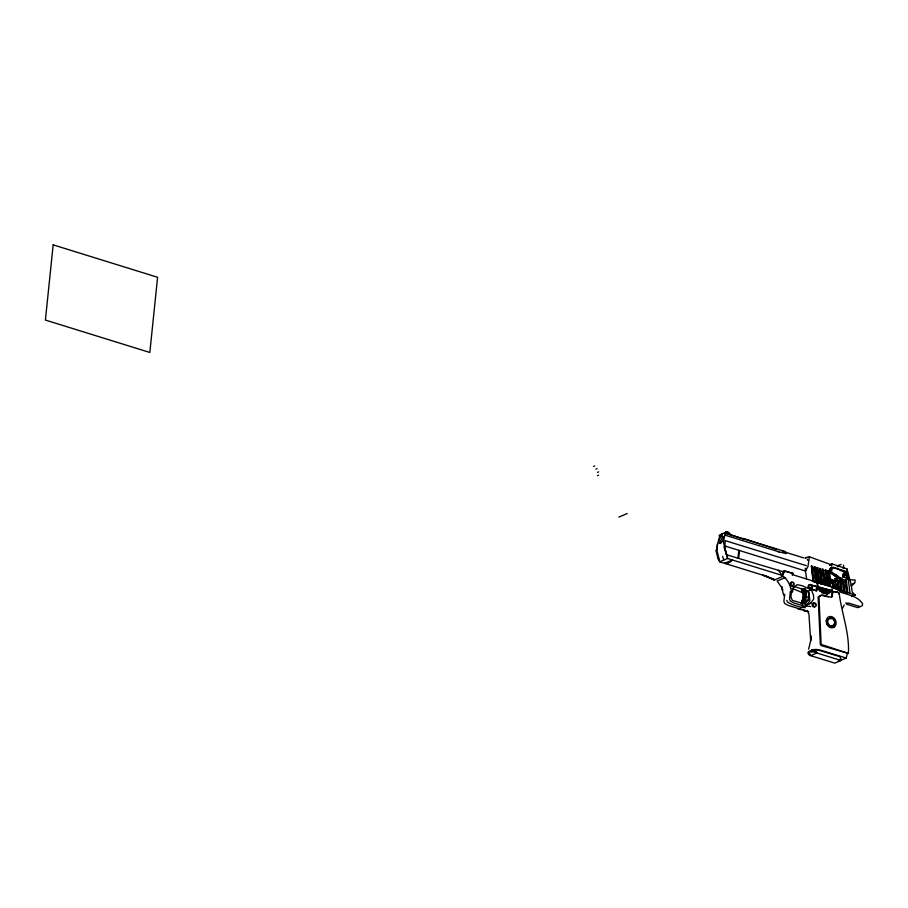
<?xml version="1.0" encoding="UTF-8"?>
<svg xmlns="http://www.w3.org/2000/svg" width="908" height="908" viewBox="0 0 908 908"><rect width="100%" height="100%" fill="white"/><g stroke="black" fill="none" stroke-linecap="round" stroke-linejoin="round"><path stroke-width="1.36" d="M828.368 596.931L821.388 595.285L818.142 596.919L820.344 644.725L821.388 645.645L848.39 653.431C849.627 632.876 841.637 613.467 839.219 593.401L837.8 592.175L832.057 591.414L831.49 596.919L832.295 596.579L832.863 591.063M819.856 590.96L820.435 589.712L829.163 592.13L828.959 593.094L821.638 591.551L819.856 590.96L820.526 589.678L818.142 589.44L818.097 588.475L830.956 591.539L832.137 590.79M821.638 591.551L821.57 592.47L827.358 594.263L827.438 593.117L828.391 593.333L828.505 592.402L830.071 592.356L830.116 591.392L829.458 591.675L830.956 591.539M722.178 534.903L722.246 533.711L725.186 532.758L741.62 538.467M827.358 594.263L827.903 592.924L820.423 590.711M821.57 592.47L822.103 591.358M840.978 660.468L816.905 653L816.417 651.342A5.823 1.941 5.9 0 0 810.038 651.115A5.823 1.941 5.9 0 0 808.631 653.113L808.744 654.407L810.674 655.667L834.747 663.135L840.978 660.468L840.093 656.7L816.598 649.538A8.297 3.065 9.8 0 0 812.195 649.89L810.242 651.388L811.639 650.071M808.313 604.24L810.855 603.15L813.682 599.076L813.511 595.285L811.434 589.848L802.025 585.683L797.224 584.673L793.444 587.544L792.468 591.766L791.379 591.426C790.493 585.127 787.497 579.009 782.094 575.4L727.546 558.477L723.46 542.326L725.186 532.758M737.898 558.284L738.828 550.316M738.703 557.932L739.464 550.509M743.538 539.068L742.642 539.647L743.595 538.512L776.192 549.283M774.161 580.133L774.24 579.429L763.912 575.377L774.161 580.133L781.958 576.796L783.536 571.03L793.217 573.447L792.275 575.15L792.423 573.788M791.379 591.426L790.312 591.88L789.551 599.235L790.346 601.005L793.671 602.889L804.897 606.374L806.815 604.558L810.855 603.15M792.468 591.766L791.401 592.22L790.925 596.931L792.344 600.392L806.815 604.558M808.608 596.681L809.017 592.992L808.097 591.278L805.112 589.803M811.65 588.441L812.285 586.693L811.468 585.024A1.964 1.589 66.8 0 0 808.835 585.932A1.964 1.589 66.8 0 0 811.105 588.316A1.964 1.589 66.8 0 0 811.468 585.149L818.267 586.886L818.562 588.282L816.269 588.146L816.757 587.714M851.783 596.499L855.177 595.046L847.834 592.686L846.483 581.245L845.564 581.154L846.778 592.345L844.883 591.732L843.873 581.619L831.331 580.03C828.902 576.569 828.947 571.302 830.979 567.648L831.728 567.182L844.826 571.245L846.199 572.528M832.046 568.011L833.51 567.386L846.528 571.995L848.31 575.456L847.448 578.907L846.29 580.042L842.045 580.95L829.901 572.562L830.729 568.896L832.454 567.841M829.651 565.162A31.973 15.527 -72.8 0 1 831.853 564.992L831.966 563.913L846.96 568.907L851.034 584.06L852.237 592.13L855.177 595.046M829.901 572.562L831.376 571.927L832.193 568.272L833.51 567.386M843.668 565.151L843.294 568.703L844.565 568.17M726.196 533.666L726.411 531.679M717.592 543.903L716.911 550.316L719.76 561.802L767.884 576.739M847.312 653.692L846.222 658.05L838.436 661.376M802.116 600.71L800.992 603.196C803.262 599.098 803.852 594.002 801.412 589.825L805.18 588.861L806.679 592.481L805.714 599.666L802.173 604.047L805.827 602.685L807.972 600.245L808.631 596.67L807.677 597.078M831.853 564.992L809.448 556.797L807.95 566.569L805.475 571.007L806.576 578.998M802.161 603.105C806.463 599.564 807.212 593.242 804.477 588.52M838.561 660.979L838.822 660.173M793.217 573.447L784.33 570.689L784.194 572.051L726.468 554.731L724.005 546.968L725.481 546.173L805.475 571.007L806.293 568.453M808.631 649.186L810.674 640.651L808.926 614.137L807.382 611.141M831.126 568.726L830.309 572.38L842.454 580.779L845.235 580.496L847.062 577.749M835.451 580.859C838.958 581.392 847.243 582.766 846.96 578.203M842.715 608.02L844.19 604.921M851.477 586.057L854.871 582.732L855.154 580.008L849.513 579.849M829.73 569.293L831.728 567.182M809.573 655.054L808.631 653.113L809.573 655.054L810.174 653.998L810.674 655.667L816.905 653A5.754 2.259 12.6 0 0 810.061 651.899L809.096 652.171A5.754 2.259 12.6 0 0 808.744 654.407M804.942 603.775L805.895 602.413M807.053 604.773L809.879 600.71L809.017 592.992M802.173 604.047L805.714 599.666L805.18 599.394M806.315 601.459L804.863 603.094L805.827 602.685M802.967 609.892L798.166 609.257L805.964 605.92L807.87 604.104M810.583 589.042L811.377 588.532L810.583 589.042L816.496 590.881L816.735 587.941M851.08 585.092L853.656 583.254M842.93 575.899L845.881 574.14L846.267 574.821L843.407 576.535L842.93 575.899L844.939 574.662M811.253 585.058L811.718 584.854M843.407 576.535L845.768 575.048L845.371 574.355M838.356 565.582L841.217 564.39M722.246 533.711L719.204 535.311L719.522 537.093L717.229 544.993L716.889 549.851L716.037 550.214M593.503 466.44L594.649 465.952M595.909 469.141L597.078 468.641M597.487 472.353L598.644 471.854M597.453 475.656L598.599 475.168M618.87 517.095L627.167 513.553M727.274 554.391L727.546 558.477L719.76 561.802L717.831 558.431L718.671 558.068M784.921 577.726L777.135 581.052L781.516 587.272L783.581 594.751L784.682 595.092M815.35 582.323L816.156 581.971L813.92 566.887L815.259 566.989L817.041 582.255L818.664 582.754L816.428 567.67L817.779 567.772L819.561 583.027L821.468 583.628L819.64 568.363L820.582 568.646L822.364 583.901L824.203 584.48L822.376 569.214L823.318 569.498L825.1 584.752L827.188 585.399L825.349 570.145L825.451 574.48M820.582 568.646L819.776 568.987L821.558 584.253L822.364 583.901M829.662 564.889L831.966 563.913M824.952 570.315L826.291 570.417L828.073 585.671L829.583 586.137L827.744 570.882L828.686 571.166L830.468 586.42L832.715 587.113L831.887 580.291L832.84 580.371L833.782 587.442L835.644 588.157L834.849 580.825L835.621 580.882L836.484 588.532L838.47 589.44L837.528 581.029L838.356 581.063L839.367 589.848L841.137 590.529L840.104 580.995L839.287 581.347L841.092 581.324L842.147 590.858L843.918 591.426L843.01 581.358L845.62 580.859M829.367 569.588L830.139 569.112M830.729 568.896L832.193 568.272M837.312 566.853L838.583 566.308M830.116 570.542L831.58 569.918M812.365 581.392L813.171 581.052L811.343 565.798M814.067 581.324L813.25 581.676L811.48 566.41L812.285 566.07L814.067 581.324L816.156 581.971M829.685 574.628L829.401 576.694L830.241 578.419M783.581 594.751L784.648 594.297L783.888 601.652L784.682 603.434L787.996 605.318L799.233 608.803M814.953 581.597L814.147 581.949L817.722 582.459M816.235 582.595L817.041 582.255M844.951 571.2L843.884 571.654L840.206 570.417M834.758 575.615L836.223 574.991L843.521 580.326L844.758 580.439M818.664 582.754L817.597 577.375M812.047 585.808L812.285 586.693M819.561 583.027L817.37 567.943M845.473 572.449L846.528 571.995M836.245 576.705L837.709 576.069M820.662 583.969L821.468 583.628M831.331 580.03L833.124 580.587M831.819 583.197L831.887 580.291M845.881 574.14L844.304 574.809L844.701 575.502L846.267 574.821M846.494 574.106L847.55 573.652M831.49 580.462L832.84 580.371M808.097 591.278L811.434 589.848M812.569 585.467L818.267 586.886M805.623 592.935L806.679 592.481M825.1 584.752L822.909 569.668M839.083 578.782L840.547 578.146M847.255 575.91L848.31 575.456M815.486 590.563L816.962 590.688M837.528 581.029L838.356 581.063M828.073 585.671L825.894 570.587M842.045 580.95L843.521 580.326M805.657 596.715L806.724 596.261M847.448 578.907L844.826 580.666L846.29 580.042M830.468 586.42L828.289 571.336M843.01 581.358L842.204 581.699L843.873 581.619M845.564 581.154L844.758 581.495L846.483 581.245M843.123 582.55L843.929 582.21M818.755 588.202L818.8 589.156L817.313 582.63L833.782 587.442M831.058 590.881L830.343 591.187L832.227 590.756L832.057 587.51L834.77 587.748M834.838 584.661L835.644 588.157M807.019 600.665L807.972 600.245M835.246 588.327L836.484 588.532M828.505 592.402L830.071 592.356M827.438 593.117L828.005 592.879M828.391 593.333L828.959 593.094M837.596 585.41L838.47 589.44M838.073 589.61L839.367 589.848M840.263 590.257L839.457 590.597L833.964 588.1M841.137 590.529L840.331 590.881L841.341 591.199L840.286 581.665M837.8 592.175L832.057 591.414M842.147 590.858L839.821 591.857C847.493 594.808 857.924 596.034 862.6 603.82L862.407 605.659L857.731 607.656L846.506 604.172M838.402 593.753L839.219 593.401M843.918 591.426L843.112 591.778L844.883 591.732M846.778 592.345L845.972 592.697L847.834 592.686M811.616 651.66L816.598 649.538L820.9 650.287L846.222 658.05M839.071 659.866L841.092 658.992M810.923 588.736L812.115 588.248M832.295 596.579L830.82 597.158L822.194 594.944L818.948 596.579L821.15 644.374L848.39 653.431M742.733 538.83L743.595 538.512M811.57 650.105L812.195 649.89M837.346 565.786L838.867 565.4M775.216 548.909L776.249 548.727M724.482 534.971L779.155 551.905L785.999 553.539L786.476 552.609L783.933 551.133L782.412 551.292L803.625 557.875M726.06 531.838L728.67 532.406L731.587 535.697M725.685 531.997L727.944 532.712M805.964 605.92L810.765 606.567M793.41 586.307L802.956 589.167M845.688 603.082L848.901 603.15L860.126 606.635M805.362 607.69C799.199 607.259 792.99 605.273 787.611 602.186L786.816 600.404M777.464 551.349L779.155 551.905M816.837 567.5L817.779 567.772M822.376 569.214L823.318 569.498M825.349 570.145L826.291 570.417M827.744 570.882L828.686 571.166M818.142 589.44L819.867 589.962M806.361 565.673L725.231 540.646L724.709 546.991L726.468 554.731M793.07 574.809L813.171 581.052M815.747 582.153L816.644 582.425L814.862 567.171M816.292 587.919L818.097 588.475M811.037 588.838L815.952 590.37M822.035 592.266L827.824 594.07M792.094 588.35L803.648 593.174M790.312 591.88L791.401 592.22M783.933 551.133L725.129 533.314M805.725 558.193L804.999 558.045A45.321 19.828 -65 0 1 809.448 556.797M807.212 611.152L808.858 611.686M840.104 580.995L841.092 581.324M762.731 575.15L774.24 579.429M801.412 589.825L802.116 590.177M726.752 531.782L728.318 532.553M831.376 571.927L836.223 574.991M783.32 576.648L781.913 575.479L784.194 572.051L782.094 575.4L778.349 570.247M843.441 575.683L843.918 576.308M807.291 559.101L807.802 560.35M803.444 588.963L804.874 592.584L805.055 596.386L804.136 599.836L803.194 600.245L803.943 592.992L802.502 589.371M722.666 556.366L723.744 560.1M716.072 550.679L717.831 558.431M816.905 582.811L817.802 587.09M832.443 580.553L833.374 587.612M846.96 568.907L850.024 593.389M827.676 573.833L828.175 577.987M828.505 580.768L829.004 584.922M825.781 577.25L826.45 582.8M822.137 570.78L822.807 576.33M823.136 579.1L823.635 583.265M816.769 570.44L817.268 574.605M814.09 568.272L814.59 572.437M814.919 575.218L815.418 579.372M845.677 581.585L847.028 593.038M837.959 581.234L838.958 590.018M835.36 582.334L836.075 588.702M843.067 581.971L844.077 592.084M805.294 568.306L805.475 571.007M811.116 635.759L811.309 639.981M793.229 583.765A1.964 1.589 66.8 0 1 792.105 586.148A1.964 1.589 66.8 0 1 790.074 584.06A1.964 1.589 66.8 0 1 791.912 582.403M815.282 606.238A1.964 1.589 66.8 0 1 813.193 606.748A1.964 1.589 66.8 0 1 812.24 604.274A1.964 1.589 66.8 0 1 814.17 603.332M814.93 603.911A1.964 1.589 66.8 0 1 815.202 604.342M842.499 577.965A2.508 2.02 66.8 0 1 842.034 577.59M806.951 610.528A1.964 1.589 66.8 0 1 804.352 609.824M782.991 589.882A1.964 1.589 66.8 0 1 782.276 586.874M806.349 610.539A1.964 1.589 66.8 0 1 803.319 609.711M720.6 543.529A3.927 1.737 -65.8 0 1 721.258 539.363A3.927 1.737 -65.8 0 1 724.005 536.798M834.849 578.668A1.192 0.965 66.8 0 1 836.041 580.609M811.275 586.318A1.964 1.589 66.8 0 1 809.97 588.679A1.964 1.589 66.8 0 1 808.12 586.239A1.964 1.589 66.8 0 1 810.379 585.138M830.468 617.031A5.879 4.756 66.8 0 1 834.554 620.924M834.963 622.4A5.879 4.756 66.8 0 1 835.042 623.887M834.781 625.283A5.879 4.756 66.8 0 1 833.34 627.451M827.744 619.154A4.211 3.405 66.8 0 0 827.653 624.84A4.143 3.348 66.8 0 0 831.864 626.316M833.623 624.216A4.211 3.405 66.8 0 1 831.955 626.338M827.733 619.256A4.143 3.348 66.8 0 1 831.126 618.881M828.811 618.7A4.211 3.405 66.8 0 0 828.72 624.386A4.143 3.348 66.8 0 0 832.92 625.862M833.839 619.71A4.211 3.405 66.8 0 1 833.022 625.884M828.8 618.802A4.143 3.348 66.8 0 1 833.737 619.778M53.175 244.865L45.4 320.059L149.831 352.463L157.595 277.281L53.175 244.865M720.078 535.856L719.965 536.9L722.064 536.004L720.078 535.856M843.589 573.323L843.214 573.674A2.281 1.839 66.8 0 0 842.953 575.865L843.611 576.921A2.508 2.02 66.8 0 0 845.632 577.579L846.472 577.023A2.281 1.839 66.8 0 0 846.733 574.832L846.086 573.777A2.508 2.02 66.8 0 0 844.054 573.118L843.589 573.323M732.359 559.964L724.573 563.301A18.16 8.819 -72.8 0 0 732.359 559.964M832.227 590.756L818.573 587.045L832.227 590.756M790.891 583.39A1.964 1.589 66.8 0 0 793.183 585.739A1.964 1.589 66.8 0 0 793.513 582.561A1.964 1.589 66.8 0 0 790.891 583.39M813.012 604.081A1.964 1.589 66.8 0 0 815.134 606.646A1.964 1.589 66.8 0 0 815.736 603.57A1.964 1.589 66.8 0 0 813.012 604.081M826.235 620.868A5.879 4.756 66.8 0 0 833.328 627.621A5.879 4.756 66.8 0 0 833.953 617.962A5.879 4.756 66.8 0 0 826.235 620.868M721.406 542.394A3.927 1.737 -65.8 0 0 722.825 536.231A3.927 1.737 -65.8 0 0 718.966 540.532A3.927 1.737 -65.8 0 0 721.406 542.394M835.315 579.032A1.192 0.965 66.8 0 0 836.699 580.45A1.192 0.965 66.8 0 0 836.904 578.521A1.192 0.965 66.8 0 0 835.315 579.032"/></g></svg>
